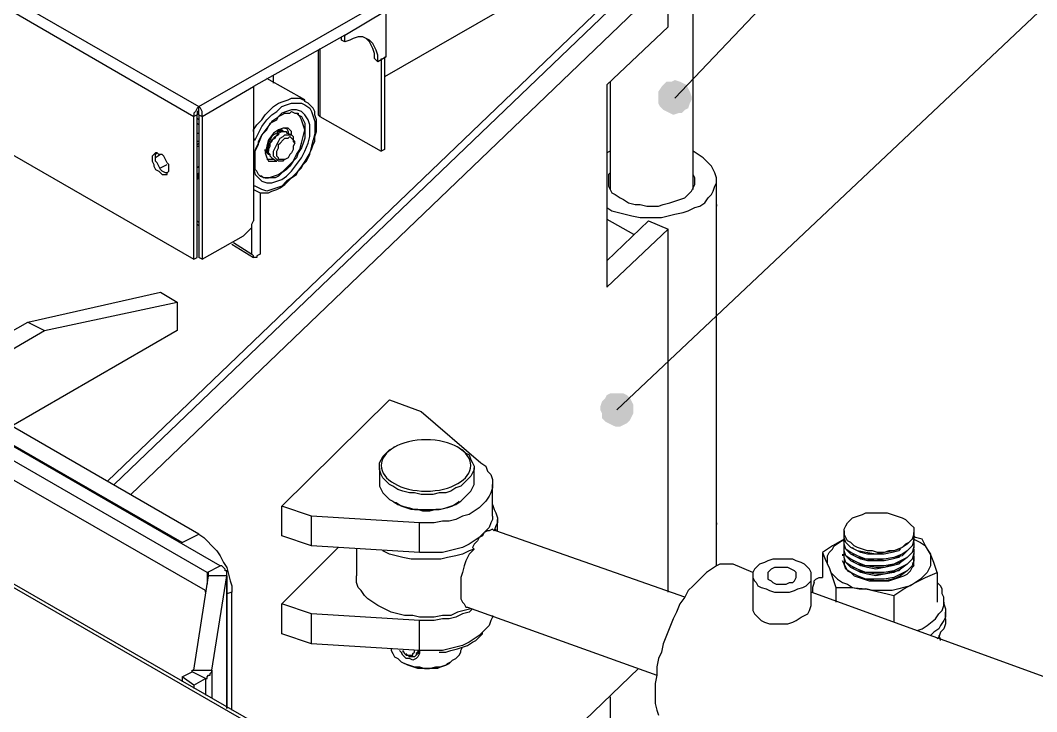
# Model space of a CAD drawing. Extents: x 3 to 592, y 5 to 207.
# Drawn here: x 513.98 to 535.58, y 93.77 to 108.48 of the extents above; entities that cross this region are included whole.
import ezdxf

# ---------------------------------------------------------------- set-up
doc = ezdxf.new("R2010")
doc.units = 0
doc.layers.get('0').update_dxf_attribs({"linetype": 'CONTINUOUS'})
picture_1 = doc.add_image_def('image5.jpg', size_in_pixel=(760, 1236))

msp = doc.modelspace()

# ---------------------------------------------------------------- hatches: boundary and pattern name
h = msp.add_hatch(color=7)
h.paths.add_polyline_path([(554.704237, 166.828611), (554.81007, 166.793333), (554.880626, 166.758056), (554.951181, 166.758056), (555.057015, 166.793333), (555.12757, 166.828611), (555.198126, 166.899167), (555.233404, 166.969722), (555.268681, 167.040278), (555.268681, 167.146111), (555.268681, 167.216667), (555.233404, 167.3225), (555.162848, 167.357778), (555.092293, 167.428333), (555.021737, 167.463611), (554.951181, 167.498889), (554.845348, 167.498889), (554.774793, 167.463611), (554.704237, 167.428333), (554.633681, 167.357778), (554.598404, 167.287222), (554.563126, 167.216667), (554.563126, 167.110833), (554.563126, 167.040278), (554.598404, 166.969722), (554.633681, 166.899167), (554.704237, 166.828611), (554.915904, 167.146111)])
h.paths.add_polyline_path([(507.961181, 190.641111), (508.031737, 190.570556), (508.102293, 190.570556), (508.172848, 190.535278), (508.278681, 190.535278), (508.349237, 190.570556), (508.419793, 190.641111), (508.490348, 190.676389), (508.525626, 190.782222), (508.560904, 190.852778), (508.560904, 190.923333), (508.525626, 191.029167), (508.490348, 191.099722), (508.419793, 191.170278), (508.349237, 191.205556), (508.278681, 191.240833), (508.208126, 191.276111), (508.102293, 191.240833), (508.031737, 191.205556), (507.961181, 191.170278), (507.890626, 191.099722), (507.855348, 191.029167), (507.855348, 190.958611), (507.855348, 190.852778), (507.855348, 190.782222), (507.890626, 190.711667), (507.961181, 190.641111), (508.208126, 190.888056)])
h.paths.add_polyline_path([(565.887293, 108.726111), (568.709515, 106.574167), (567.933404, 105.833333)])
h.paths.add_polyline_path([(565.887293, 111.618889), (568.356737, 114.158889), (569.027015, 113.276944)])
h.paths.add_polyline_path([(554.880626, 54.010278), (554.951181, 53.939722), (555.021737, 53.904444), (555.092293, 53.869167), (555.198126, 53.869167), (555.268681, 53.869167), (555.339237, 53.904444), (555.409793, 53.975), (555.480348, 54.045556), (555.515626, 54.116111), (555.515626, 54.186667), (555.515626, 54.2925), (555.480348, 54.363056), (555.44507, 54.433611), (555.374515, 54.504167), (555.303959, 54.539444), (555.233404, 54.574722), (555.12757, 54.574722), (555.057015, 54.574722), (554.986459, 54.539444), (554.915904, 54.468889), (554.845348, 54.398333), (554.81007, 54.327778), (554.81007, 54.257222), (554.81007, 54.151389), (554.845348, 54.080833), (554.880626, 54.010278), (555.162848, 54.221944)])
h.paths.add_polyline_path([(559.643126, 73.095556), (559.748959, 73.025), (559.819515, 73.025), (559.89007, 72.989722), (559.995904, 73.025), (560.066459, 73.060278), (560.137015, 73.095556), (560.172293, 73.166111), (560.20757, 73.271944), (560.242848, 73.3425), (560.242848, 73.413056), (560.20757, 73.518889), (560.172293, 73.589444), (560.101737, 73.66), (560.031181, 73.695278), (559.960626, 73.730556), (559.854793, 73.730556), (559.784237, 73.695278), (559.713681, 73.66), (559.643126, 73.624722), (559.57257, 73.554167), (559.537293, 73.483611), (559.537293, 73.377778), (559.537293, 73.307222), (559.537293, 73.201389), (559.607848, 73.130833), (559.643126, 73.095556), (559.89007, 73.377778)])
h.paths.add_polyline_path([(502.951737, 82.514722), (502.845904, 82.55), (502.775348, 82.585278), (502.704793, 82.585278), (502.598959, 82.55), (502.528404, 82.514722), (502.457848, 82.444167), (502.42257, 82.373611), (502.387293, 82.303056), (502.387293, 82.197222), (502.387293, 82.126667), (502.42257, 82.056111), (502.493126, 81.985556), (502.563681, 81.915), (502.634237, 81.879722), (502.704793, 81.879722), (502.810626, 81.879722), (502.881181, 81.879722), (502.951737, 81.950278), (503.022293, 81.985556), (503.05757, 82.056111), (503.092848, 82.161944), (503.092848, 82.2325), (503.092848, 82.338333), (503.05757, 82.408889), (502.987015, 82.479444), (502.951737, 82.514722), (502.74007, 82.2325)])
h.paths.add_polyline_path([(531.63257, 120.261944), (531.738404, 120.226667), (531.808959, 120.226667), (531.914793, 120.226667), (531.985348, 120.261944), (532.055904, 120.297222), (532.126459, 120.367778), (532.161737, 120.438333), (532.197015, 120.508889), (532.197015, 120.614722), (532.161737, 120.685278), (532.126459, 120.755833), (532.091181, 120.826389), (532.020626, 120.896944), (531.914793, 120.932222), (531.844237, 120.932222), (531.738404, 120.932222), (531.667848, 120.896944), (531.597293, 120.861667), (531.526737, 120.791111), (531.491459, 120.720556), (531.456181, 120.65), (531.456181, 120.544167), (531.491459, 120.473611), (531.526737, 120.403056), (531.562015, 120.3325), (531.63257, 120.261944), (531.808959, 120.579444)])
h.paths.add_polyline_path([(519.391181, 114.370556), (519.497015, 114.335278), (519.56757, 114.335278), (519.638126, 114.370556), (519.743959, 114.405833), (519.814515, 114.441111), (519.849793, 114.511667), (519.88507, 114.582222), (519.920348, 114.688056), (519.88507, 114.758611), (519.88507, 114.864444), (519.814515, 114.935), (519.779237, 114.970278), (519.673404, 115.040833), (519.602848, 115.040833), (519.532293, 115.040833), (519.426459, 115.040833), (519.355904, 115.005556), (519.285348, 114.970278), (519.25007, 114.899722), (519.214793, 114.793889), (519.179515, 114.723333), (519.179515, 114.6175), (519.214793, 114.546944), (519.25007, 114.476389), (519.320626, 114.405833), (519.391181, 114.370556), (519.532293, 114.688056)])
h.paths.add_polyline_path([(515.616459, 111.583611), (515.263681, 115.111389), (516.322015, 115.076111)])
h.paths.add_polyline_path([(537.912015, 92.921667), (537.98257, 92.886389), (538.088404, 92.851111), (538.158959, 92.851111), (538.229515, 92.886389), (538.30007, 92.921667), (538.370626, 92.992222), (538.441181, 93.062778), (538.441181, 93.168611), (538.441181, 93.239167), (538.441181, 93.309722), (538.405904, 93.415556), (538.370626, 93.486111), (538.30007, 93.521389), (538.194237, 93.556667), (538.123681, 93.591944), (538.053126, 93.556667), (537.947293, 93.556667), (537.876737, 93.521389), (537.806181, 93.450833), (537.770904, 93.380278), (537.735626, 93.274444), (537.735626, 93.203889), (537.770904, 93.133333), (537.806181, 93.0275), (537.841459, 92.956944), (537.912015, 92.921667), (538.088404, 93.203889)])
h.paths.add_polyline_path([(551.846737, 86.077778), (551.917293, 86.0425), (551.987848, 86.007222), (552.093681, 85.971944), (552.164237, 86.007222), (552.27007, 86.0425), (552.340626, 86.077778), (552.375904, 86.148333), (552.411181, 86.218889), (552.446459, 86.289444), (552.446459, 86.395278), (552.446459, 86.465833), (552.411181, 86.536389), (552.340626, 86.606944), (552.27007, 86.6775), (552.199515, 86.6775), (552.093681, 86.712778), (552.023126, 86.712778), (551.95257, 86.6775), (551.882015, 86.606944), (551.811459, 86.571667), (551.776181, 86.501111), (551.740904, 86.395278), (551.740904, 86.324722), (551.740904, 86.218889), (551.811459, 86.148333), (551.846737, 86.077778), (552.093681, 86.36)])
h.paths.add_polyline_path([(556.503404, 74.718333), (556.609237, 74.683056), (556.679793, 74.683056), (556.785626, 74.683056), (556.856181, 74.718333), (556.926737, 74.788889), (556.962015, 74.859444), (556.997293, 74.93), (557.03257, 75.000556), (557.03257, 75.106389), (556.997293, 75.176944), (556.962015, 75.2475), (556.891459, 75.318056), (556.820904, 75.353333), (556.750348, 75.388611), (556.679793, 75.388611), (556.573959, 75.388611), (556.503404, 75.353333), (556.432848, 75.318056), (556.362293, 75.2475), (556.327015, 75.176944), (556.327015, 75.071111), (556.327015, 75.000556), (556.327015, 74.894722), (556.39757, 74.824167), (556.432848, 74.788889), (556.503404, 74.718333), (556.679793, 75.035833)])
h.paths.add_polyline_path([(553.892848, 71.4375), (553.822293, 71.366944), (553.787015, 71.296389), (553.787015, 71.190556), (553.822293, 71.12), (553.85757, 71.049444), (553.892848, 70.978889), (553.963404, 70.908333), (554.033959, 70.873056), (554.139793, 70.873056), (554.210348, 70.873056), (554.280904, 70.873056), (554.386737, 70.943611), (554.422015, 70.978889), (554.49257, 71.049444), (554.49257, 71.155278), (554.527848, 71.225833), (554.49257, 71.331667), (554.457293, 71.402222), (554.422015, 71.472778), (554.351459, 71.508056), (554.280904, 71.543333), (554.17507, 71.578611), (554.104515, 71.578611), (553.998681, 71.543333), (553.928126, 71.508056), (553.892848, 71.4375), (554.139793, 71.225833)])
h.paths.add_polyline_path([(549.165626, 94.9325), (549.236181, 94.897222), (549.342015, 94.861944), (549.41257, 94.861944), (549.483126, 94.861944), (549.588959, 94.897222), (549.659515, 94.9325), (549.694793, 95.003056), (549.73007, 95.073611), (549.765348, 95.179444), (549.765348, 95.25), (549.73007, 95.355833), (549.694793, 95.426389), (549.624237, 95.461667), (549.553681, 95.532222), (549.483126, 95.5675), (549.377293, 95.5675), (549.306737, 95.532222), (549.236181, 95.532222), (549.165626, 95.461667), (549.09507, 95.391111), (549.059793, 95.320556), (549.059793, 95.25), (549.059793, 95.144167), (549.059793, 95.073611), (549.130348, 95.003056), (549.165626, 94.9325), (549.41257, 95.214722)])
h.paths.add_polyline_path([(541.510348, 62.653333), (539.993404, 59.443056), (539.076181, 60.078056)])
h.paths.add_polyline_path([(542.992015, 73.307222), (542.921459, 73.377778), (542.850904, 73.413056), (542.74507, 73.413056), (542.674515, 73.413056), (542.568681, 73.413056), (542.498126, 73.377778), (542.42757, 73.307222), (542.392293, 73.236667), (542.357015, 73.166111), (542.357015, 73.060278), (542.357015, 72.989722), (542.392293, 72.919167), (542.42757, 72.848611), (542.498126, 72.778056), (542.603959, 72.742778), (542.674515, 72.7075), (542.74507, 72.7075), (542.850904, 72.742778), (542.921459, 72.778056), (542.992015, 72.848611), (543.027293, 72.919167), (543.06257, 72.989722), (543.06257, 73.060278), (543.06257, 73.166111), (543.027293, 73.236667), (542.992015, 73.307222), (542.709793, 73.060278)])
h.paths.add_polyline_path([(545.073404, 66.463333), (545.002848, 66.428056), (544.897015, 66.428056), (544.826459, 66.392778), (544.755904, 66.322222), (544.720626, 66.251667), (544.685348, 66.181111), (544.685348, 66.075278), (544.685348, 66.004722), (544.720626, 65.934167), (544.755904, 65.863611), (544.826459, 65.793056), (544.897015, 65.757778), (545.002848, 65.7225), (545.073404, 65.7225), (545.179237, 65.757778), (545.249793, 65.793056), (545.320348, 65.863611), (545.355626, 65.934167), (545.390904, 66.004722), (545.390904, 66.075278), (545.390904, 66.181111), (545.355626, 66.251667), (545.320348, 66.322222), (545.249793, 66.392778), (545.179237, 66.428056), (545.073404, 66.463333), (545.038126, 66.075278)])
h.paths.add_polyline_path([(492.862293, 116.593056), (493.779515, 120.015), (494.767293, 119.556389)])
h.paths.add_polyline_path([(526.411459, 99.941944), (526.482015, 99.906667), (526.55257, 99.871389), (526.623126, 99.836111), (526.728959, 99.836111), (526.799515, 99.871389), (526.87007, 99.906667), (526.940626, 99.977222), (526.975904, 100.047778), (527.011181, 100.118333), (527.011181, 100.224167), (527.011181, 100.294722), (526.975904, 100.365278), (526.940626, 100.435833), (526.87007, 100.506389), (526.799515, 100.541667), (526.693681, 100.541667), (526.623126, 100.541667), (526.517293, 100.541667), (526.446737, 100.506389), (526.411459, 100.435833), (526.340904, 100.365278), (526.305626, 100.259444), (526.305626, 100.188889), (526.340904, 100.118333), (526.340904, 100.0125), (526.411459, 99.941944), (526.658404, 100.188889)])
h.paths.add_polyline_path([(527.646181, 106.574167), (527.716737, 106.538889), (527.787293, 106.503611), (527.857848, 106.468333), (527.963681, 106.503611), (528.034237, 106.503611), (528.104793, 106.574167), (528.175348, 106.609444), (528.210626, 106.715278), (528.245904, 106.785833), (528.245904, 106.856389), (528.210626, 106.962222), (528.175348, 107.032778), (528.14007, 107.103333), (528.069515, 107.138611), (527.998959, 107.173889), (527.893126, 107.209167), (527.82257, 107.173889), (527.716737, 107.173889), (527.646181, 107.103333), (527.610904, 107.068056), (527.540348, 106.962222), (527.540348, 106.891667), (527.540348, 106.821111), (527.540348, 106.715278), (527.575626, 106.644722), (527.646181, 106.574167), (527.893126, 106.821111)])

# ---------------------------------------------------------------- linework, layer by layer
at = {"color": 7}
for points in [[(537.912015, 117.369167), (527.893126, 106.821111)], [(509.619237, 111.336667), (517.768404, 106.644722)], [(509.513404, 111.160278), (517.66257, 106.433056)], [(523.800904, 90.734444), (488.875904, 110.878056)], [(488.875904, 110.8075), (523.730348, 90.699167)], [(537.488681, 110.419444), (526.658404, 100.188889)], [(515.828126, 98.671944), (527.363959, 109.749167)], [(527.328681, 109.502222), (515.969237, 98.601389)], [(527.752015, 109.361111), (516.322015, 98.389722)], [(527.752015, 108.338056), (527.752015, 109.361111)], [(525.212015, 109.290556), (521.719515, 107.279722)], [(517.768404, 106.644722), (521.648959, 108.867222)], [(520.872848, 108.161667), (521.754793, 108.690833)], [(521.754793, 107.703056), (521.754793, 108.690833)], [(528.281181, 104.880833), (528.281181, 108.726111)], [(527.752015, 108.338056), (526.446737, 107.103333)], [(509.513404, 108.091111), (517.66257, 103.399167)], [(520.872848, 108.161667), (518.93257, 107.068056)], [(520.802293, 108.055833), (520.802293, 108.126389)], [(520.872848, 108.020556), (520.802293, 108.055833)], [(520.872848, 108.020556), (520.872848, 108.161667)], [(521.578404, 107.597222), (521.578404, 107.738333), (521.543126, 107.844167), (521.507848, 107.914722), (521.47257, 107.985278), (521.402015, 108.055833), (521.331459, 108.091111), (521.260904, 108.126389), (521.15507, 108.126389), (521.049237, 108.091111), (520.978681, 108.055833), (520.872848, 108.020556)], [(521.507848, 107.667778), (521.507848, 107.773611), (521.47257, 107.879444), (521.437293, 107.95), (521.402015, 108.020556), (521.331459, 108.091111)], [(520.308404, 107.844167), (520.308404, 106.503611)], [(520.343681, 107.879444), (520.343681, 106.433056)], [(521.578404, 107.597222), (521.507848, 107.667778)], [(521.754793, 107.703056), (521.578404, 107.597222)], [(521.648959, 107.667778), (521.648959, 105.692222)], [(521.719515, 107.703056), (521.719515, 105.7275)], [(520.026181, 106.785833), (519.214793, 107.244444)], [(519.355904, 107.138611), (519.355904, 107.315)], [(517.838959, 106.433056), (518.93257, 107.068056)], [(518.93257, 107.068056), (518.93257, 104.210556)], [(526.446737, 107.103333), (526.446737, 102.799444)], [(526.517293, 107.173889), (526.517293, 104.880833)], [(517.944793, 96.731667), (500.588126, 106.750556)], [(518.227015, 96.872778), (500.870348, 106.891667)], [(518.93257, 106.115556), (518.93257, 106.150833), (519.003126, 106.256667), (519.108959, 106.3625), (519.179515, 106.468333), (519.285348, 106.574167), (519.355904, 106.644722), (519.461737, 106.715278), (519.56757, 106.750556), (519.673404, 106.785833), (519.743959, 106.821111), (519.849793, 106.821111), (519.920348, 106.821111), (519.990904, 106.785833), (520.026181, 106.785833)], [(520.061459, 105.480556), (520.132015, 105.621667), (520.132015, 105.656944), (520.167293, 105.7275), (520.20257, 105.833333), (520.237848, 105.903889), (520.237848, 106.009722), (520.273126, 106.115556), (520.273126, 106.186111), (520.273126, 106.291944), (520.273126, 106.3625), (520.237848, 106.468333), (520.237848, 106.538889), (520.20257, 106.609444), (520.132015, 106.68), (520.096737, 106.715278), (520.026181, 106.750556), (520.026181, 106.785833)], [(517.768404, 97.543056), (502.034515, 106.644722)], [(517.768404, 106.644722), (517.733126, 106.609444), (517.697848, 106.538889), (517.66257, 106.503611), (517.66257, 106.433056)], [(517.768404, 106.538889), (517.733126, 106.538889), (517.733126, 106.503611), (517.733126, 106.468333)], [(517.838959, 106.433056), (517.838959, 106.503611), (517.838959, 106.538889), (517.803681, 106.609444), (517.768404, 106.644722)], [(517.768404, 106.538889), (517.768404, 106.644722)], [(517.768404, 106.468333), (517.768404, 106.503611), (517.768404, 106.538889)], [(520.132015, 106.150833), (520.132015, 106.256667), (520.096737, 106.3625), (520.026181, 106.468333), (519.955626, 106.538889), (519.849793, 106.574167), (519.743959, 106.574167), (519.638126, 106.538889), (519.532293, 106.503611), (519.426459, 106.397778), (519.320626, 106.327222), (519.214793, 106.186111), (519.108959, 106.045), (519.038404, 105.868611), (518.967848, 105.7275), (518.93257, 105.586389), (518.93257, 105.445278)], [(518.967848, 105.939167), (519.038404, 106.080278), (519.108959, 106.221389), (519.214793, 106.3625), (519.320626, 106.468333), (519.426459, 106.538889), (519.532293, 106.644722), (519.638126, 106.68), (519.743959, 106.715278), (519.849793, 106.715278), (519.955626, 106.715278), (520.026181, 106.68), (520.132015, 106.609444), (520.167293, 106.538889), (520.20257, 106.433056), (520.237848, 106.327222), (520.237848, 106.221389)], [(519.108959, 106.045), (519.179515, 106.115556), (519.214793, 106.150833), (519.25007, 106.221389), (519.285348, 106.291944), (519.355904, 106.327222), (519.426459, 106.3625), (519.461737, 106.433056), (519.532293, 106.468333), (519.602848, 106.503611), (519.638126, 106.503611), (519.708681, 106.503611), (519.743959, 106.538889), (519.814515, 106.503611), (519.849793, 106.503611), (519.88507, 106.503611)], [(517.415626, 97.366667), (501.681737, 106.433056)], [(517.733126, 106.468333), (517.66257, 106.433056)], [(517.66257, 103.399167), (517.66257, 106.433056)], [(517.733126, 103.434444), (517.733126, 106.468333)], [(517.733126, 106.397778), (517.768404, 106.3625)], [(517.768404, 106.468333), (517.838959, 106.433056)], [(517.768404, 106.468333), (517.768404, 103.434444)], [(517.838959, 106.433056), (517.838959, 103.399167)], [(519.88507, 106.503611), (519.88507, 106.468333), (519.955626, 106.433056), (519.990904, 106.3625), (520.026181, 106.291944), (520.026181, 106.186111), (520.026181, 106.080278), (520.026181, 105.974444), (519.990904, 105.868611), (519.955626, 105.762778), (519.88507, 105.656944), (519.849793, 105.551111), (519.779237, 105.480556), (519.708681, 105.374722), (519.638126, 105.304167), (519.532293, 105.233611), (519.461737, 105.163056), (519.391181, 105.127778), (519.285348, 105.127778), (519.214793, 105.127778), (519.144237, 105.127778), (519.108959, 105.163056)], [(519.849793, 106.503611), (519.88507, 106.503611)], [(520.026181, 106.150833), (519.990904, 106.256667), (519.955626, 106.3625), (519.920348, 106.433056), (519.849793, 106.503611)], [(520.308404, 106.503611), (520.308404, 106.468333), (520.343681, 106.433056)], [(520.343681, 106.433056), (521.648959, 105.692222)], [(517.909515, 96.343611), (500.623404, 106.291944)], [(517.733126, 106.291944), (517.768404, 106.256667)], [(518.93257, 105.445278), (518.93257, 105.339444), (518.967848, 105.198333), (519.038404, 105.127778), (519.108959, 105.057222), (519.214793, 105.021944), (519.320626, 105.021944), (519.426459, 105.057222), (519.532293, 105.0925), (519.638126, 105.163056), (519.743959, 105.268889), (519.849793, 105.41), (519.955626, 105.551111), (520.026181, 105.692222), (520.096737, 105.868611), (520.132015, 106.009722), (520.132015, 106.150833)], [(520.237848, 106.221389), (520.237848, 106.080278), (520.20257, 105.939167), (520.167293, 105.798056), (520.132015, 105.656944), (520.026181, 105.480556), (519.955626, 105.374722), (519.849793, 105.233611), (519.743959, 105.127778), (519.638126, 105.057222), (519.532293, 104.951389), (519.426459, 104.916111), (519.320626, 104.880833), (519.214793, 104.845556), (519.108959, 104.880833), (519.038404, 104.916111), (518.967848, 104.951389)], [(519.073681, 105.163056), (519.179515, 105.127778), (519.25007, 105.127778), (519.355904, 105.163056), (519.461737, 105.198333), (519.56757, 105.268889), (519.673404, 105.374722), (519.779237, 105.480556), (519.849793, 105.621667), (519.920348, 105.7275), (519.955626, 105.868611), (519.990904, 106.009722), (520.026181, 106.150833)], [(519.743959, 106.045), (519.743959, 106.115556), (519.673404, 106.186111), (519.56757, 106.186111), (519.461737, 106.150833), (519.355904, 106.080278), (519.25007, 105.939167), (519.214793, 105.798056), (519.179515, 105.656944)], [(519.426459, 106.115556), (519.461737, 106.150833), (519.532293, 106.150833), (519.56757, 106.115556)], [(519.532293, 106.115556), (519.497015, 106.115556), (519.461737, 106.115556), (519.426459, 106.080278)], [(519.461737, 106.080278), (519.532293, 106.115556), (519.56757, 106.115556), (519.638126, 106.115556), (519.638126, 106.080278)], [(519.602848, 106.186111), (519.638126, 106.186111), (519.673404, 106.115556), (519.673404, 106.080278)], [(517.733126, 106.080278), (517.768404, 106.080278)], [(517.768404, 105.903889), (517.733126, 105.903889)], [(517.768404, 105.939167), (517.768404, 105.903889)], [(518.93257, 106.009722), (518.93257, 105.974444), (518.967848, 105.939167)], [(518.93257, 105.939167), (518.967848, 105.939167)], [(519.108959, 105.163056), (519.073681, 105.163056), (519.038404, 105.198333), (519.003126, 105.268889), (518.967848, 105.304167), (518.967848, 105.374722), (518.967848, 105.445278), (518.967848, 105.515833), (518.967848, 105.621667), (518.967848, 105.692222), (519.003126, 105.762778), (519.038404, 105.833333), (519.038404, 105.903889), (519.073681, 105.974444), (519.108959, 106.045)], [(519.426459, 106.080278), (519.355904, 106.045), (519.320626, 106.009722), (519.285348, 105.939167), (519.25007, 105.868611), (519.214793, 105.798056), (519.214793, 105.762778), (519.214793, 105.692222), (519.25007, 105.656944), (519.25007, 105.621667)], [(519.320626, 105.551111), (519.285348, 105.586389), (519.285348, 105.621667), (519.25007, 105.656944), (519.25007, 105.7275), (519.285348, 105.798056), (519.285348, 105.868611), (519.320626, 105.939167), (519.391181, 105.974444), (519.426459, 106.045), (519.461737, 106.080278)], [(519.25007, 105.7275), (519.25007, 105.798056), (519.285348, 105.868611), (519.320626, 105.903889), (519.355904, 105.974444), (519.391181, 106.009722), (519.461737, 106.045)], [(519.56757, 105.515833), (519.56757, 105.480556), (519.497015, 105.480556), (519.461737, 105.480556), (519.426459, 105.515833), (519.391181, 105.551111), (519.355904, 105.586389), (519.355904, 105.621667), (519.355904, 105.692222), (519.391181, 105.762778), (519.426459, 105.833333), (519.461737, 105.903889), (519.497015, 105.974444), (519.56757, 106.009722), (519.602848, 106.045), (519.673404, 106.045), (519.708681, 106.045), (519.743959, 106.045), (519.779237, 106.009722), (519.779237, 105.939167), (519.814515, 105.903889)], [(519.461737, 106.080278), (519.461737, 106.045)], [(519.743959, 106.045), (519.638126, 106.080278)], [(519.814515, 105.868611), (519.814515, 105.903889)], [(517.733126, 105.833333), (517.768404, 105.868611)], [(517.733126, 105.798056), (517.768404, 105.798056)], [(519.285348, 105.621667), (519.25007, 105.621667), (519.214793, 105.656944), (519.179515, 105.692222), (519.179515, 105.7275)], [(519.25007, 105.7275), (519.25007, 105.692222)], [(521.719515, 105.7275), (521.648959, 105.692222)], [(526.446737, 104.492778), (526.55257, 104.422222), (526.693681, 104.386944), (526.834793, 104.351667), (526.975904, 104.316389), (527.152293, 104.281111), (527.293404, 104.281111), (527.434515, 104.281111), (527.610904, 104.281111), (527.752015, 104.316389), (527.893126, 104.351667), (528.069515, 104.386944), (528.175348, 104.422222), (528.316459, 104.492778), (528.422293, 104.528056), (528.528126, 104.598611), (528.598681, 104.704444), (528.669237, 104.775), (528.704515, 104.845556), (528.739793, 104.951389), (528.77507, 105.021944), (528.77507, 105.127778), (528.739793, 105.233611), (528.704515, 105.304167), (528.669237, 105.374722), (528.563404, 105.480556), (528.492848, 105.551111), (528.387015, 105.621667), (528.281181, 105.692222)], [(526.517293, 105.692222), (526.446737, 105.656944)], [(517.098126, 105.233611), (517.062848, 105.233611), (516.992293, 105.268889), (516.957015, 105.304167), (516.921737, 105.374722), (516.886459, 105.445278), (516.851181, 105.480556), (516.851181, 105.551111), (516.851181, 105.621667), (516.886459, 105.656944)], [(516.957015, 105.621667), (516.851181, 105.551111)], [(518.93257, 104.880833), (519.003126, 104.845556), (519.073681, 104.810278), (519.179515, 104.810278), (519.25007, 104.810278), (519.320626, 104.845556), (519.426459, 104.880833), (519.497015, 104.916111), (519.602848, 104.986667), (519.673404, 105.057222), (519.743959, 105.127778), (519.849793, 105.198333), (519.88507, 105.268889), (519.955626, 105.339444), (519.990904, 105.41), (520.061459, 105.480556)], [(519.179515, 105.656944), (519.214793, 105.551111), (519.25007, 105.480556), (519.355904, 105.480556), (519.426459, 105.480556)], [(519.355904, 105.515833), (519.320626, 105.515833), (519.25007, 105.515833), (519.214793, 105.515833)], [(519.320626, 105.551111), (519.426459, 105.480556)], [(519.56757, 105.515833), (519.602848, 105.515833)], [(516.957015, 105.339444), (517.098126, 105.41)], [(517.768404, 105.374722), (517.733126, 105.339444)], [(517.733126, 105.198333), (517.768404, 105.233611)], [(517.768404, 105.339444), (517.768404, 105.374722)], [(526.517293, 105.233611), (526.482015, 105.198333), (526.482015, 105.127778), (526.482015, 105.057222), (526.482015, 104.951389), (526.517293, 104.880833), (526.55257, 104.810278), (526.623126, 104.775), (526.728959, 104.704444), (526.799515, 104.669167), (526.905348, 104.598611), (527.046459, 104.563333), (527.152293, 104.563333), (527.293404, 104.528056), (527.399237, 104.528056), (527.540348, 104.528056), (527.646181, 104.563333), (527.787293, 104.598611), (527.893126, 104.633889), (527.998959, 104.669167), (528.104793, 104.704444), (528.175348, 104.775), (528.245904, 104.845556), (528.281181, 104.916111), (528.316459, 104.986667), (528.316459, 105.057222), (528.316459, 105.127778), (528.281181, 105.198333), (528.281181, 105.233611)], [(517.768404, 105.198333), (517.733126, 105.163056)], [(517.768404, 105.163056), (517.733126, 105.127778)], [(517.733126, 105.0925), (517.768404, 105.127778)], [(519.108959, 105.163056), (519.073681, 105.163056)], [(528.77507, 96.872778), (528.77507, 105.057222)], [(518.967848, 104.951389), (518.93257, 104.951389), (518.93257, 104.916111)], [(518.967848, 104.951389), (518.93257, 104.951389)], [(519.073681, 104.810278), (519.073681, 103.505)], [(528.77507, 104.563333), (528.77507, 104.528056)], [(517.733126, 104.210556), (517.768404, 104.175278)], [(518.720904, 103.893056), (518.756181, 103.928333), (518.791459, 103.963611), (518.826737, 103.998889), (518.862015, 104.034167), (518.897293, 104.069444), (518.897293, 104.104722), (518.897293, 104.14), (518.93257, 104.210556)], [(526.446737, 104.245833), (527.011181, 103.928333)], [(527.328681, 104.210556), (526.446737, 103.363889)], [(527.328681, 104.210556), (527.752015, 104.034167)], [(517.733126, 104.14), (517.768404, 104.104722)], [(518.897293, 103.505), (518.897293, 104.14)], [(526.446737, 102.799444), (527.752015, 104.034167)], [(527.752015, 96.308333), (527.752015, 104.034167)], [(517.838959, 103.399167), (518.720904, 103.893056)], [(518.509237, 103.751944), (518.897293, 103.505)], [(518.473959, 103.716667), (518.93257, 103.434444)], [(519.003126, 103.469722), (519.003126, 103.434444), (518.967848, 103.434444), (518.93257, 103.434444), (518.93257, 103.469722), (518.897293, 103.505)], [(519.073681, 103.505), (519.003126, 103.469722)], [(517.66257, 103.399167), (517.733126, 103.434444)], [(517.838959, 103.399167), (517.768404, 103.434444)], [(514.134793, 102.058611), (516.957015, 102.693611)], [(516.957015, 102.693611), (517.309793, 102.481944)], [(514.48757, 101.882222), (517.309793, 102.481944)], [(517.309793, 102.481944), (517.309793, 101.882222)], [(512.018126, 100.859167), (514.134793, 102.058611)], [(514.134793, 102.058611), (514.48757, 101.882222)], [(512.370904, 100.6475), (514.48757, 101.882222)], [(517.309793, 101.882222), (513.782015, 99.836111)], [(519.532293, 98.142778), (521.825348, 100.400556)], [(521.825348, 100.400556), (522.495626, 100.153611)], [(522.495626, 100.153611), (523.765626, 99.06)], [(521.931181, 99.412778), (521.895904, 99.3775)], [(523.307015, 99.3775), (523.271737, 99.412778)], [(523.307015, 99.3775), (523.37757, 99.342222), (523.448126, 99.271667), (523.518681, 99.236389), (523.553959, 99.130556), (523.589237, 99.06), (523.624515, 98.989444), (523.624515, 98.918889), (523.589237, 98.848333), (523.553959, 98.777778), (523.483404, 98.707222), (523.412848, 98.636667), (523.342293, 98.566111), (523.236459, 98.530833), (523.130626, 98.460278), (523.024793, 98.425), (522.883681, 98.425), (522.74257, 98.389722), (522.636737, 98.389722), (522.495626, 98.389722), (522.354515, 98.425), (522.248681, 98.425), (522.10757, 98.460278), (522.001737, 98.495556), (521.895904, 98.566111), (521.825348, 98.601389), (521.754793, 98.671944), (521.684237, 98.7425), (521.648959, 98.813056), (521.613681, 98.918889), (521.613681, 98.989444), (521.613681, 99.06), (521.648959, 99.130556), (521.684237, 99.201111), (521.754793, 99.271667)], [(521.754793, 99.271667), (521.825348, 99.342222), (521.895904, 99.3775)], [(523.765626, 99.06), (523.871459, 98.989444), (523.906737, 98.883611), (523.977293, 98.813056), (524.01257, 98.707222), (524.01257, 98.636667), (524.01257, 98.530833), (523.977293, 98.425), (523.942015, 98.354444), (523.871459, 98.248611), (523.800904, 98.178056), (523.730348, 98.1075), (523.624515, 98.036944), (523.518681, 97.966389), (523.37757, 97.931111), (523.236459, 97.860556), (523.095348, 97.825278), (522.954237, 97.825278), (522.777848, 97.79), (522.636737, 97.79), (522.460348, 97.79)], [(521.613681, 98.954167), (521.613681, 98.636667)], [(523.624515, 98.636667), (523.624515, 98.954167)], [(521.613681, 98.636667), (521.613681, 98.566111), (521.648959, 98.495556), (521.684237, 98.425), (521.754793, 98.354444), (521.825348, 98.283889), (521.895904, 98.248611), (522.001737, 98.178056), (522.10757, 98.142778), (522.248681, 98.1075), (522.354515, 98.072222), (522.495626, 98.072222), (522.636737, 98.072222), (522.74257, 98.072222), (522.883681, 98.072222), (523.024793, 98.1075), (523.130626, 98.142778), (523.236459, 98.178056), (523.342293, 98.248611), (523.412848, 98.319167), (523.483404, 98.389722), (523.553959, 98.460278), (523.589237, 98.530833), (523.624515, 98.601389), (523.624515, 98.636667)], [(524.01257, 97.931111), (524.01257, 98.601389)], [(520.167293, 97.931111), (519.532293, 98.142778)], [(519.532293, 97.507778), (519.532293, 98.142778)], [(521.895904, 98.248611), (521.931181, 98.213333)], [(523.271737, 98.213333), (523.165904, 98.142778), (523.06007, 98.1075), (522.918959, 98.072222), (522.813126, 98.072222), (522.672015, 98.036944), (522.530904, 98.036944), (522.42507, 98.072222), (522.283959, 98.072222), (522.178126, 98.1075), (522.072293, 98.142778), (521.966459, 98.213333), (521.931181, 98.213333)], [(523.271737, 98.213333), (523.307015, 98.248611)], [(524.01257, 98.178056), (524.047848, 98.072222), (524.083126, 98.001667), (524.118404, 97.895833), (524.118404, 97.79), (524.083126, 97.719444), (524.047848, 97.613611)], [(522.460348, 97.79), (520.167293, 97.931111)], [(520.167293, 97.296111), (520.167293, 97.931111)], [(524.01257, 97.931111), (524.01257, 97.860556), (523.977293, 97.79), (523.942015, 97.684167), (523.871459, 97.613611), (523.800904, 97.543056), (523.730348, 97.4725), (523.624515, 97.401944), (523.518681, 97.331389), (523.37757, 97.260833), (523.236459, 97.225556), (523.095348, 97.190278), (522.954237, 97.155), (522.777848, 97.155), (522.636737, 97.155), (522.460348, 97.155)], [(522.460348, 97.155), (522.460348, 97.79)], [(524.118404, 97.613611), (524.118404, 97.860556)], [(528.77507, 97.79), (528.77507, 97.754722)], [(517.415626, 97.366667), (517.768404, 97.543056)], [(517.768404, 97.543056), (517.874237, 97.4725), (517.944793, 97.401944), (518.050626, 97.296111), (518.156459, 97.190278), (518.227015, 97.084444), (518.29757, 96.943333), (518.368126, 96.8375), (518.403404, 96.696389), (518.438681, 96.555278), (518.473959, 96.449444), (518.473959, 96.308333)], [(520.167293, 97.296111), (519.532293, 97.507778)], [(524.01257, 97.648889), (523.942015, 97.613611), (523.906737, 97.613611), (523.836181, 97.578333), (523.800904, 97.507778), (523.730348, 97.4725), (523.69507, 97.401944), (523.624515, 97.331389), (523.589237, 97.260833)], [(524.047848, 97.613611), (524.01257, 97.648889)], [(524.083126, 97.648889), (524.047848, 97.613611)], [(524.083126, 97.613611), (524.083126, 97.648889)], [(528.104793, 96.2025), (524.083126, 97.613611)], [(531.491459, 97.613611), (531.491459, 97.543056)], [(532.973126, 97.543056), (532.937848, 97.437222), (532.832015, 97.331389), (532.726181, 97.260833), (532.549793, 97.190278), (532.338126, 97.155), (532.161737, 97.119722), (531.95007, 97.155), (531.773681, 97.190278), (531.63257, 97.260833), (531.526737, 97.366667), (531.491459, 97.4725), (531.491459, 97.543056)], [(532.973126, 97.437222), (532.937848, 97.296111), (532.832015, 97.190278), (532.726181, 97.119722), (532.549793, 97.049167), (532.338126, 97.013889), (532.161737, 97.013889), (531.95007, 97.013889), (531.773681, 97.084444), (531.63257, 97.155), (531.526737, 97.225556), (531.491459, 97.331389), (531.491459, 97.437222), (531.491459, 97.4725)], [(532.973126, 97.437222), (532.973126, 97.578333)], [(532.973126, 97.543056), (532.973126, 97.4725), (532.973126, 97.437222)], [(533.149515, 97.437222), (533.008404, 97.4725), (532.973126, 97.507778)], [(519.532293, 96.061389), (520.731737, 97.260833)], [(522.460348, 97.155), (520.167293, 97.296111)], [(523.589237, 97.260833), (523.624515, 97.225556)], [(531.491459, 97.437222), (531.244515, 97.296111), (531.032848, 97.155)], [(531.173959, 96.8375), (531.138681, 96.908056), (531.138681, 96.978611), (531.138681, 97.084444), (531.173959, 97.155), (531.244515, 97.225556), (531.279793, 97.296111), (531.385626, 97.366667), (531.491459, 97.437222)], [(531.491459, 97.401944), (531.456181, 97.401944)], [(532.973126, 97.437222), (532.973126, 97.401944), (532.937848, 97.296111), (532.832015, 97.190278), (532.726181, 97.084444), (532.549793, 97.049167), (532.338126, 97.013889), (532.161737, 96.978611), (531.95007, 97.013889), (531.773681, 97.049167), (531.63257, 97.119722), (531.526737, 97.225556), (531.491459, 97.331389), (531.491459, 97.401944)], [(532.973126, 97.366667), (532.973126, 97.296111), (532.937848, 97.155), (532.832015, 97.049167), (532.690904, 96.978611), (532.549793, 96.908056), (532.338126, 96.872778), (532.161737, 96.872778), (531.95007, 96.872778), (531.773681, 96.943333), (531.63257, 97.013889), (531.526737, 97.084444), (531.491459, 97.190278), (531.491459, 97.296111), (531.491459, 97.331389)], [(532.973126, 97.296111), (532.973126, 97.260833), (532.937848, 97.155), (532.832015, 97.049167), (532.690904, 96.943333), (532.549793, 96.908056), (532.338126, 96.8375), (532.161737, 96.8375), (531.95007, 96.872778), (531.773681, 96.908056), (531.63257, 96.978611), (531.526737, 97.084444), (531.491459, 97.190278), (531.491459, 97.260833)], [(532.690904, 97.225556), (532.655626, 97.190278), (532.514515, 97.155), (532.338126, 97.119722), (532.161737, 97.119722), (531.985348, 97.119722), (531.844237, 97.155), (531.703126, 97.225556), (531.667848, 97.260833)], [(532.973126, 97.437222), (532.937848, 97.437222)], [(532.973126, 97.437222), (533.043681, 97.401944), (533.114237, 97.366667), (533.22007, 97.296111), (533.255348, 97.225556), (533.325904, 97.119722)], [(533.325904, 97.119722), (533.22007, 97.296111), (533.149515, 97.437222)], [(521.119793, 97.225556), (521.119793, 96.661111)], [(523.624515, 97.225556), (523.518681, 97.190278), (523.37757, 97.119722), (523.236459, 97.084444), (523.06007, 97.049167), (522.918959, 97.013889), (522.74257, 97.013889), (522.601459, 97.013889), (522.42507, 97.013889), (522.283959, 97.013889), (522.10757, 97.049167), (521.966459, 97.084444), (521.825348, 97.119722), (521.684237, 97.190278)], [(523.518681, 97.119722), (523.448126, 96.978611), (523.412848, 96.872778), (523.37757, 96.731667), (523.342293, 96.625833), (523.342293, 96.484722), (523.342293, 96.378889), (523.342293, 96.273056), (523.342293, 96.167222), (523.37757, 96.096667), (523.412848, 96.061389), (523.448126, 95.990833), (523.483404, 95.990833)], [(523.624515, 97.225556), (523.553959, 97.155), (523.518681, 97.119722)], [(531.032848, 97.155), (531.032848, 96.625833)], [(531.032848, 97.155), (531.103404, 96.978611), (531.173959, 96.8375)], [(531.456181, 97.119722), (531.456181, 97.084444)], [(532.973126, 97.084444), (532.973126, 96.978611), (532.937848, 96.872778), (532.832015, 96.766944), (532.690904, 96.696389), (532.549793, 96.625833), (532.338126, 96.590556), (532.161737, 96.590556), (531.95007, 96.590556), (531.773681, 96.661111), (531.63257, 96.731667), (531.526737, 96.802222), (531.491459, 96.908056), (531.456181, 96.978611)], [(532.973126, 97.225556), (532.973126, 97.155), (532.937848, 97.013889), (532.832015, 96.908056), (532.690904, 96.8375), (532.549793, 96.766944), (532.338126, 96.731667), (532.161737, 96.731667), (531.95007, 96.731667), (531.773681, 96.802222), (531.63257, 96.872778), (531.526737, 96.943333), (531.491459, 97.049167), (531.491459, 97.155), (531.491459, 97.190278)], [(532.973126, 97.155), (532.973126, 97.119722), (532.937848, 97.013889), (532.832015, 96.908056), (532.690904, 96.802222), (532.549793, 96.731667), (532.338126, 96.696389), (532.161737, 96.696389), (531.95007, 96.731667), (531.773681, 96.766944), (531.63257, 96.8375), (531.526737, 96.943333), (531.491459, 97.049167), (531.491459, 97.084444)], [(531.491459, 97.013889), (531.491459, 96.978611), (531.491459, 96.908056), (531.526737, 96.8375), (531.562015, 96.766944), (531.63257, 96.731667), (531.703126, 96.661111), (531.808959, 96.625833), (531.914793, 96.590556), (532.020626, 96.555278), (532.126459, 96.555278), (532.232293, 96.555278), (532.338126, 96.555278), (532.443959, 96.555278), (532.549793, 96.590556), (532.655626, 96.625833), (532.761459, 96.661111), (532.832015, 96.696389), (532.90257, 96.766944), (532.937848, 96.8375), (532.973126, 96.872778), (532.973126, 96.943333), (532.973126, 97.013889), (532.973126, 97.084444)], [(532.690904, 97.084444), (532.655626, 97.049167), (532.514515, 97.013889), (532.338126, 96.978611), (532.161737, 96.978611), (531.985348, 96.978611), (531.844237, 97.013889), (531.703126, 97.084444), (531.667848, 97.119722)], [(533.325904, 97.119722), (533.325904, 97.049167), (533.325904, 96.978611), (533.325904, 96.872778), (533.290626, 96.802222), (533.255348, 96.731667), (533.184793, 96.661111), (533.114237, 96.590556), (533.008404, 96.52)], [(533.467015, 96.731667), (533.396459, 96.943333), (533.325904, 97.119722)], [(517.944793, 96.731667), (518.227015, 96.872778)], [(518.368126, 96.661111), (518.368126, 96.696389), (518.368126, 96.731667), (518.368126, 96.766944), (518.332848, 96.766944), (518.332848, 96.802222), (518.29757, 96.8375), (518.262293, 96.872778), (518.227015, 96.872778)], [(529.127848, 96.908056), (529.09257, 96.908056), (529.022015, 96.908056), (528.951459, 96.908056), (528.845626, 96.908056), (528.77507, 96.872778), (528.669237, 96.802222), (528.563404, 96.731667), (528.492848, 96.661111)], [(529.551181, 96.731667), (529.127848, 96.908056)], [(531.173959, 96.8375), (531.209237, 96.731667), (531.279793, 96.661111), (531.350348, 96.590556), (531.456181, 96.52), (531.562015, 96.484722), (531.667848, 96.414167), (531.808959, 96.378889), (531.95007, 96.378889)], [(531.173959, 96.8375), (531.244515, 96.625833), (531.31507, 96.414167)], [(532.690904, 96.943333), (532.655626, 96.908056), (532.514515, 96.872778), (532.338126, 96.8375), (532.161737, 96.802222), (531.985348, 96.8375), (531.844237, 96.872778), (531.703126, 96.943333), (531.667848, 96.978611)], [(532.690904, 96.802222), (532.655626, 96.766944), (532.479237, 96.731667), (532.338126, 96.696389), (532.161737, 96.661111), (531.985348, 96.696389), (531.844237, 96.731667), (531.703126, 96.802222), (531.667848, 96.8375)], [(532.973126, 97.013889), (532.973126, 96.978611), (532.937848, 96.872778), (532.832015, 96.766944), (532.690904, 96.661111), (532.549793, 96.590556), (532.338126, 96.555278), (532.161737, 96.555278), (531.95007, 96.590556), (531.914793, 96.590556)], [(532.937848, 96.943333), (532.973126, 96.872778)], [(517.66257, 94.650278), (517.98007, 96.661111)], [(517.98007, 96.661111), (517.98007, 96.696389), (517.98007, 96.731667), (517.944793, 96.731667)], [(517.944793, 96.731667), (517.944793, 96.484722)], [(518.368126, 96.661111), (517.98007, 96.661111)], [(518.050626, 94.650278), (518.368126, 96.661111)], [(518.368126, 93.838889), (518.368126, 96.696389)], [(518.368126, 96.661111), (518.368126, 93.838889)], [(523.553959, 95.955556), (523.412848, 95.920278), (523.271737, 95.885), (523.130626, 95.814444), (522.954237, 95.814444), (522.777848, 95.779167), (522.636737, 95.779167), (522.460348, 95.779167), (522.319237, 95.814444), (522.142848, 95.814444), (522.001737, 95.849722), (521.860626, 95.885), (521.719515, 95.955556), (521.578404, 96.026111), (521.47257, 96.096667), (521.366737, 96.167222), (521.296181, 96.237778), (521.225626, 96.343611), (521.15507, 96.414167), (521.119793, 96.52), (521.119793, 96.590556), (521.119793, 96.661111)], [(528.492848, 96.661111), (528.387015, 96.555278), (528.281181, 96.449444), (528.175348, 96.343611), (528.104793, 96.2025), (527.998959, 96.061389), (527.928404, 95.885), (527.857848, 95.743889), (527.787293, 95.5675), (527.716737, 95.391111), (527.646181, 95.214722), (527.610904, 95.038333), (527.540348, 94.897222), (527.50507, 94.720833), (527.50507, 94.544444), (527.469793, 94.368056), (527.469793, 94.226944), (527.469793, 94.085833), (527.469793, 93.944722), (527.50507, 93.803611), (527.540348, 93.697778)], [(529.551181, 96.661111), (529.551181, 96.026111)], [(530.785904, 96.026111), (530.785904, 96.661111)], [(530.856459, 96.52), (530.856459, 96.555278), (530.891737, 96.590556), (530.962293, 96.625833), (531.032848, 96.625833)], [(532.690904, 96.661111), (532.655626, 96.625833), (532.514515, 96.590556)], [(533.008404, 96.52), (533.22007, 96.625833), (533.467015, 96.731667)], [(533.467015, 96.731667), (533.467015, 96.096667)], [(530.856459, 96.52), (530.821181, 96.414167), (530.821181, 96.308333)], [(531.31507, 96.414167), (531.31507, 96.096667)], [(531.31507, 96.414167), (531.63257, 96.414167), (531.95007, 96.378889)], [(533.008404, 96.52), (532.90257, 96.449444), (532.761459, 96.414167), (532.655626, 96.378889), (532.514515, 96.343611), (532.373404, 96.343611), (532.232293, 96.343611), (532.091181, 96.343611), (531.95007, 96.378889)], [(531.95007, 96.378889), (532.408681, 96.273056), (532.549793, 96.237778)], [(532.549793, 96.237778), (532.761459, 96.378889), (533.008404, 96.52)], [(533.043681, 95.496944), (533.149515, 95.532222), (533.255348, 95.602778), (533.431737, 95.743889), (533.502293, 95.849722), (533.572848, 95.920278), (533.608126, 96.026111), (533.608126, 96.131944), (533.608126, 96.2025), (533.572848, 96.273056), (533.572848, 96.378889), (533.53757, 96.449444), (533.467015, 96.52)], [(517.909515, 96.308333), (517.909515, 96.343611)], [(518.473959, 96.308333), (518.368126, 96.273056)], [(518.473959, 93.803611), (518.473959, 96.308333)], [(541.087015, 92.568889), (530.785904, 96.308333)], [(532.549793, 96.237778), (532.549793, 95.673333)], [(520.167293, 95.849722), (519.532293, 96.061389)], [(519.532293, 95.426389), (519.532293, 96.061389)], [(523.589237, 95.955556), (523.518681, 95.885), (523.37757, 95.849722), (523.236459, 95.779167), (523.095348, 95.743889), (522.954237, 95.743889), (522.777848, 95.708611), (522.636737, 95.708611), (522.460348, 95.708611)], [(523.483404, 95.990833), (527.50507, 94.544444)], [(529.551181, 96.026111), (529.551181, 95.990833), (529.551181, 95.920278), (529.586459, 95.849722), (529.657015, 95.779167), (529.72757, 95.708611), (529.798126, 95.673333), (529.903959, 95.638056), (530.080348, 95.638056), (530.292015, 95.638056), (530.397848, 95.673333), (530.468404, 95.708611), (530.574237, 95.779167), (530.644793, 95.814444), (530.715348, 95.849722), (530.750626, 95.920278), (530.785904, 96.026111)], [(533.608126, 96.096667), (533.608126, 96.061389), (533.643404, 95.955556), (533.643404, 95.885), (533.643404, 95.779167), (533.608126, 95.708611), (533.53757, 95.602778), (533.502293, 95.532222), (533.396459, 95.461667), (533.325904, 95.391111)], [(522.460348, 95.708611), (520.167293, 95.849722)], [(520.167293, 95.214722), (520.167293, 95.849722)], [(524.01257, 95.814444), (524.01257, 95.779167), (523.977293, 95.708611), (523.942015, 95.602778), (523.871459, 95.532222), (523.800904, 95.461667), (523.730348, 95.391111), (523.624515, 95.320556), (523.518681, 95.25), (523.37757, 95.179444), (523.236459, 95.144167), (523.095348, 95.108889), (522.954237, 95.073611), (522.777848, 95.073611), (522.636737, 95.073611), (522.460348, 95.073611)], [(533.643404, 95.743889), (533.643404, 95.708611), (533.643404, 95.638056), (533.608126, 95.532222), (533.53757, 95.461667), (533.502293, 95.355833), (533.467015, 95.320556)], [(533.643404, 95.743889), (533.643404, 95.885)], [(522.460348, 95.073611), (522.460348, 95.708611)], [(520.167293, 95.214722), (519.532293, 95.426389)], [(522.883681, 95.038333), (523.024793, 95.038333), (523.130626, 95.073611), (523.271737, 95.108889), (523.37757, 95.144167), (523.483404, 95.179444), (523.589237, 95.25), (523.659793, 95.285278), (523.730348, 95.355833), (523.800904, 95.426389), (523.800904, 95.461667)], [(533.53757, 95.285278), (533.53757, 95.320556), (533.502293, 95.391111)], [(522.460348, 95.073611), (520.167293, 95.214722)], [(521.860626, 95.108889), (521.860626, 95.073611), (521.895904, 95.003056), (521.931181, 94.9325), (522.001737, 94.897222), (522.072293, 94.826667), (522.142848, 94.791389), (522.248681, 94.756111), (522.354515, 94.720833), (522.460348, 94.720833), (522.566181, 94.685556), (522.672015, 94.685556), (522.813126, 94.720833), (522.918959, 94.720833), (523.024793, 94.756111), (523.095348, 94.791389), (523.165904, 94.861944), (523.236459, 94.897222)], [(523.236459, 94.897222), (523.307015, 94.967778), (523.342293, 95.038333), (523.342293, 95.073611), (523.37757, 95.144167)], [(522.460348, 95.073611), (522.460348, 95.003056), (522.42507, 94.9325), (522.389793, 94.897222), (522.319237, 94.861944), (522.248681, 94.897222), (522.178126, 94.897222), (522.10757, 94.967778), (522.072293, 95.038333), (522.037015, 95.073611)], [(522.10757, 95.073611), (522.10757, 95.038333)], [(522.10757, 95.073611), (522.142848, 95.003056), (522.178126, 94.967778), (522.213404, 94.967778)], [(522.178126, 95.003056), (522.178126, 94.967778)], [(522.248681, 94.9325), (522.213404, 94.967778), (522.178126, 94.967778)], [(522.213404, 94.967778), (522.283959, 94.967778), (522.319237, 94.967778), (522.319237, 95.003056), (522.354515, 95.038333), (522.354515, 95.073611)], [(522.42507, 95.073611), (522.42507, 95.038333), (522.389793, 95.003056), (522.389793, 94.967778), (522.354515, 94.9325), (522.319237, 94.9325), (522.248681, 94.9325)], [(522.389793, 94.967778), (522.460348, 95.038333)], [(522.460348, 95.038333), (522.42507, 95.073611)], [(517.627293, 94.615), (517.627293, 94.650278), (517.66257, 94.650278)], [(517.66257, 94.650278), (518.050626, 94.650278)], [(517.909515, 94.473889), (517.944793, 94.473889), (517.944793, 94.509167), (517.98007, 94.544444), (518.015348, 94.544444), (518.015348, 94.579722), (518.050626, 94.615), (518.050626, 94.650278)], [(518.050626, 94.650278), (518.050626, 94.050556)], [(522.072293, 94.826667), (522.142848, 94.791389)], [(523.06007, 94.791389), (523.024793, 94.756111), (522.918959, 94.720833), (522.848404, 94.685556), (522.74257, 94.685556), (522.636737, 94.685556), (522.530904, 94.685556), (522.42507, 94.685556), (522.319237, 94.720833), (522.213404, 94.756111), (522.142848, 94.791389)], [(523.06007, 94.791389), (523.130626, 94.826667)], [(523.307015, 91.016667), (527.117015, 94.685556)], [(517.415626, 94.509167), (517.627293, 94.615)], [(517.66257, 94.332778), (517.415626, 94.509167)], [(517.415626, 94.509167), (517.415626, 94.403333)], [(517.909515, 94.473889), (517.627293, 94.615)], [(517.66257, 94.332778), (517.909515, 94.473889)], [(517.909515, 94.473889), (517.909515, 94.121111)], [(517.66257, 94.332778), (517.66257, 94.262222)], [(526.517293, 94.085833), (526.517293, 91.545833)]]:
    msp.add_lwpolyline(points, dxfattribs=at)
for points in [[(519.426459, 105.621667), (519.426459, 105.692222), (519.461737, 105.762778), (519.461737, 105.833333), (519.497015, 105.868611), (519.56757, 105.939167), (519.602848, 105.974444), (519.673404, 105.974444), (519.708681, 106.009722), (519.743959, 105.974444), (519.779237, 105.939167), (519.779237, 105.903889), (519.814515, 105.868611), (519.779237, 105.798056), (519.779237, 105.7275), (519.743959, 105.656944), (519.708681, 105.621667), (519.673404, 105.551111), (519.602848, 105.515833), (519.56757, 105.515833), (519.497015, 105.515833), (519.461737, 105.515833), (519.461737, 105.551111), (519.426459, 105.586389)], [(516.957015, 105.233611), (516.992293, 105.198333), (517.062848, 105.198333), (517.098126, 105.198333), (517.098126, 105.233611), (517.133404, 105.268889), (517.133404, 105.339444), (517.133404, 105.41), (517.098126, 105.445278), (517.062848, 105.515833), (517.02757, 105.586389), (516.992293, 105.621667), (516.921737, 105.621667), (516.886459, 105.656944), (516.851181, 105.656944), (516.815904, 105.621667), (516.780626, 105.586389), (516.780626, 105.551111), (516.780626, 105.480556), (516.815904, 105.41), (516.815904, 105.374722), (516.851181, 105.304167), (516.921737, 105.268889)], [(532.973126, 97.543056), (532.973126, 97.507778), (532.937848, 97.437222), (532.867293, 97.366667), (532.796737, 97.331389), (532.726181, 97.260833), (532.655626, 97.225556), (532.549793, 97.190278), (532.443959, 97.190278), (532.338126, 97.155), (532.197015, 97.155), (532.091181, 97.190278), (531.985348, 97.190278), (531.879515, 97.225556), (531.773681, 97.260833), (531.703126, 97.296111), (531.63257, 97.366667), (531.562015, 97.401944), (531.526737, 97.4725), (531.491459, 97.543056), (531.491459, 97.613611), (531.491459, 97.648889), (531.526737, 97.719444), (531.562015, 97.79), (531.597293, 97.825278), (531.667848, 97.895833), (531.773681, 97.931111), (531.879515, 97.966389), (531.95007, 98.001667), (532.091181, 98.001667), (532.197015, 98.001667), (532.302848, 98.001667), (532.408681, 98.001667), (532.514515, 97.966389), (532.620348, 97.931111), (532.726181, 97.895833), (532.796737, 97.860556), (532.867293, 97.79), (532.90257, 97.754722), (532.973126, 97.684167), (532.973126, 97.613611)], [(529.657015, 96.872778), (529.586459, 96.802222), (529.551181, 96.731667), (529.551181, 96.696389), (529.551181, 96.625833), (529.586459, 96.555278), (529.621737, 96.52), (529.657015, 96.449444), (529.72757, 96.414167), (529.833404, 96.378889), (529.903959, 96.343611), (530.009793, 96.308333), (530.115626, 96.308333), (530.221459, 96.308333), (530.327293, 96.308333), (530.433126, 96.343611), (530.503681, 96.378889), (530.609515, 96.414167), (530.68007, 96.449444), (530.715348, 96.484722), (530.785904, 96.555278), (530.785904, 96.625833), (530.785904, 96.661111), (530.785904, 96.731667), (530.750626, 96.802222), (530.715348, 96.8375), (530.644793, 96.908056), (530.574237, 96.943333), (530.468404, 96.978611), (530.397848, 97.013889), (530.292015, 97.013889), (530.186181, 97.013889), (530.080348, 97.013889), (529.974515, 97.013889), (529.868681, 96.978611), (529.798126, 96.943333), (529.692293, 96.908056)], [(529.903959, 96.766944), (529.868681, 96.731667), (529.868681, 96.696389), (529.868681, 96.625833), (529.868681, 96.590556), (529.939237, 96.555278), (529.974515, 96.52), (530.04507, 96.484722), (530.115626, 96.484722), (530.186181, 96.484722), (530.256737, 96.484722), (530.327293, 96.52), (530.397848, 96.52), (530.433126, 96.555278), (530.468404, 96.625833), (530.468404, 96.661111), (530.468404, 96.696389), (530.468404, 96.731667), (530.433126, 96.766944), (530.36257, 96.802222), (530.292015, 96.8375), (530.221459, 96.8375), (530.150904, 96.8375), (530.080348, 96.8375), (530.009793, 96.8375), (529.939237, 96.802222)]]:
    msp.add_lwpolyline(points, close=True, dxfattribs=at)
msp.add_ellipse((522.601459, 99.007083), major_axis=(0.9525, 0), ratio=0.574074, start_param=0, end_param=6.283185, dxfattribs=at)

# ---------------------------------------------------------------- pictures from other files: only their frames are drawn
image = msp.add_image(picture_1, insert=(462.612373, 26.904439), size_in_units=(110.2152, 179.750244))
image.dxf.flags = 7

doc.saveas('drawing.dxf')
